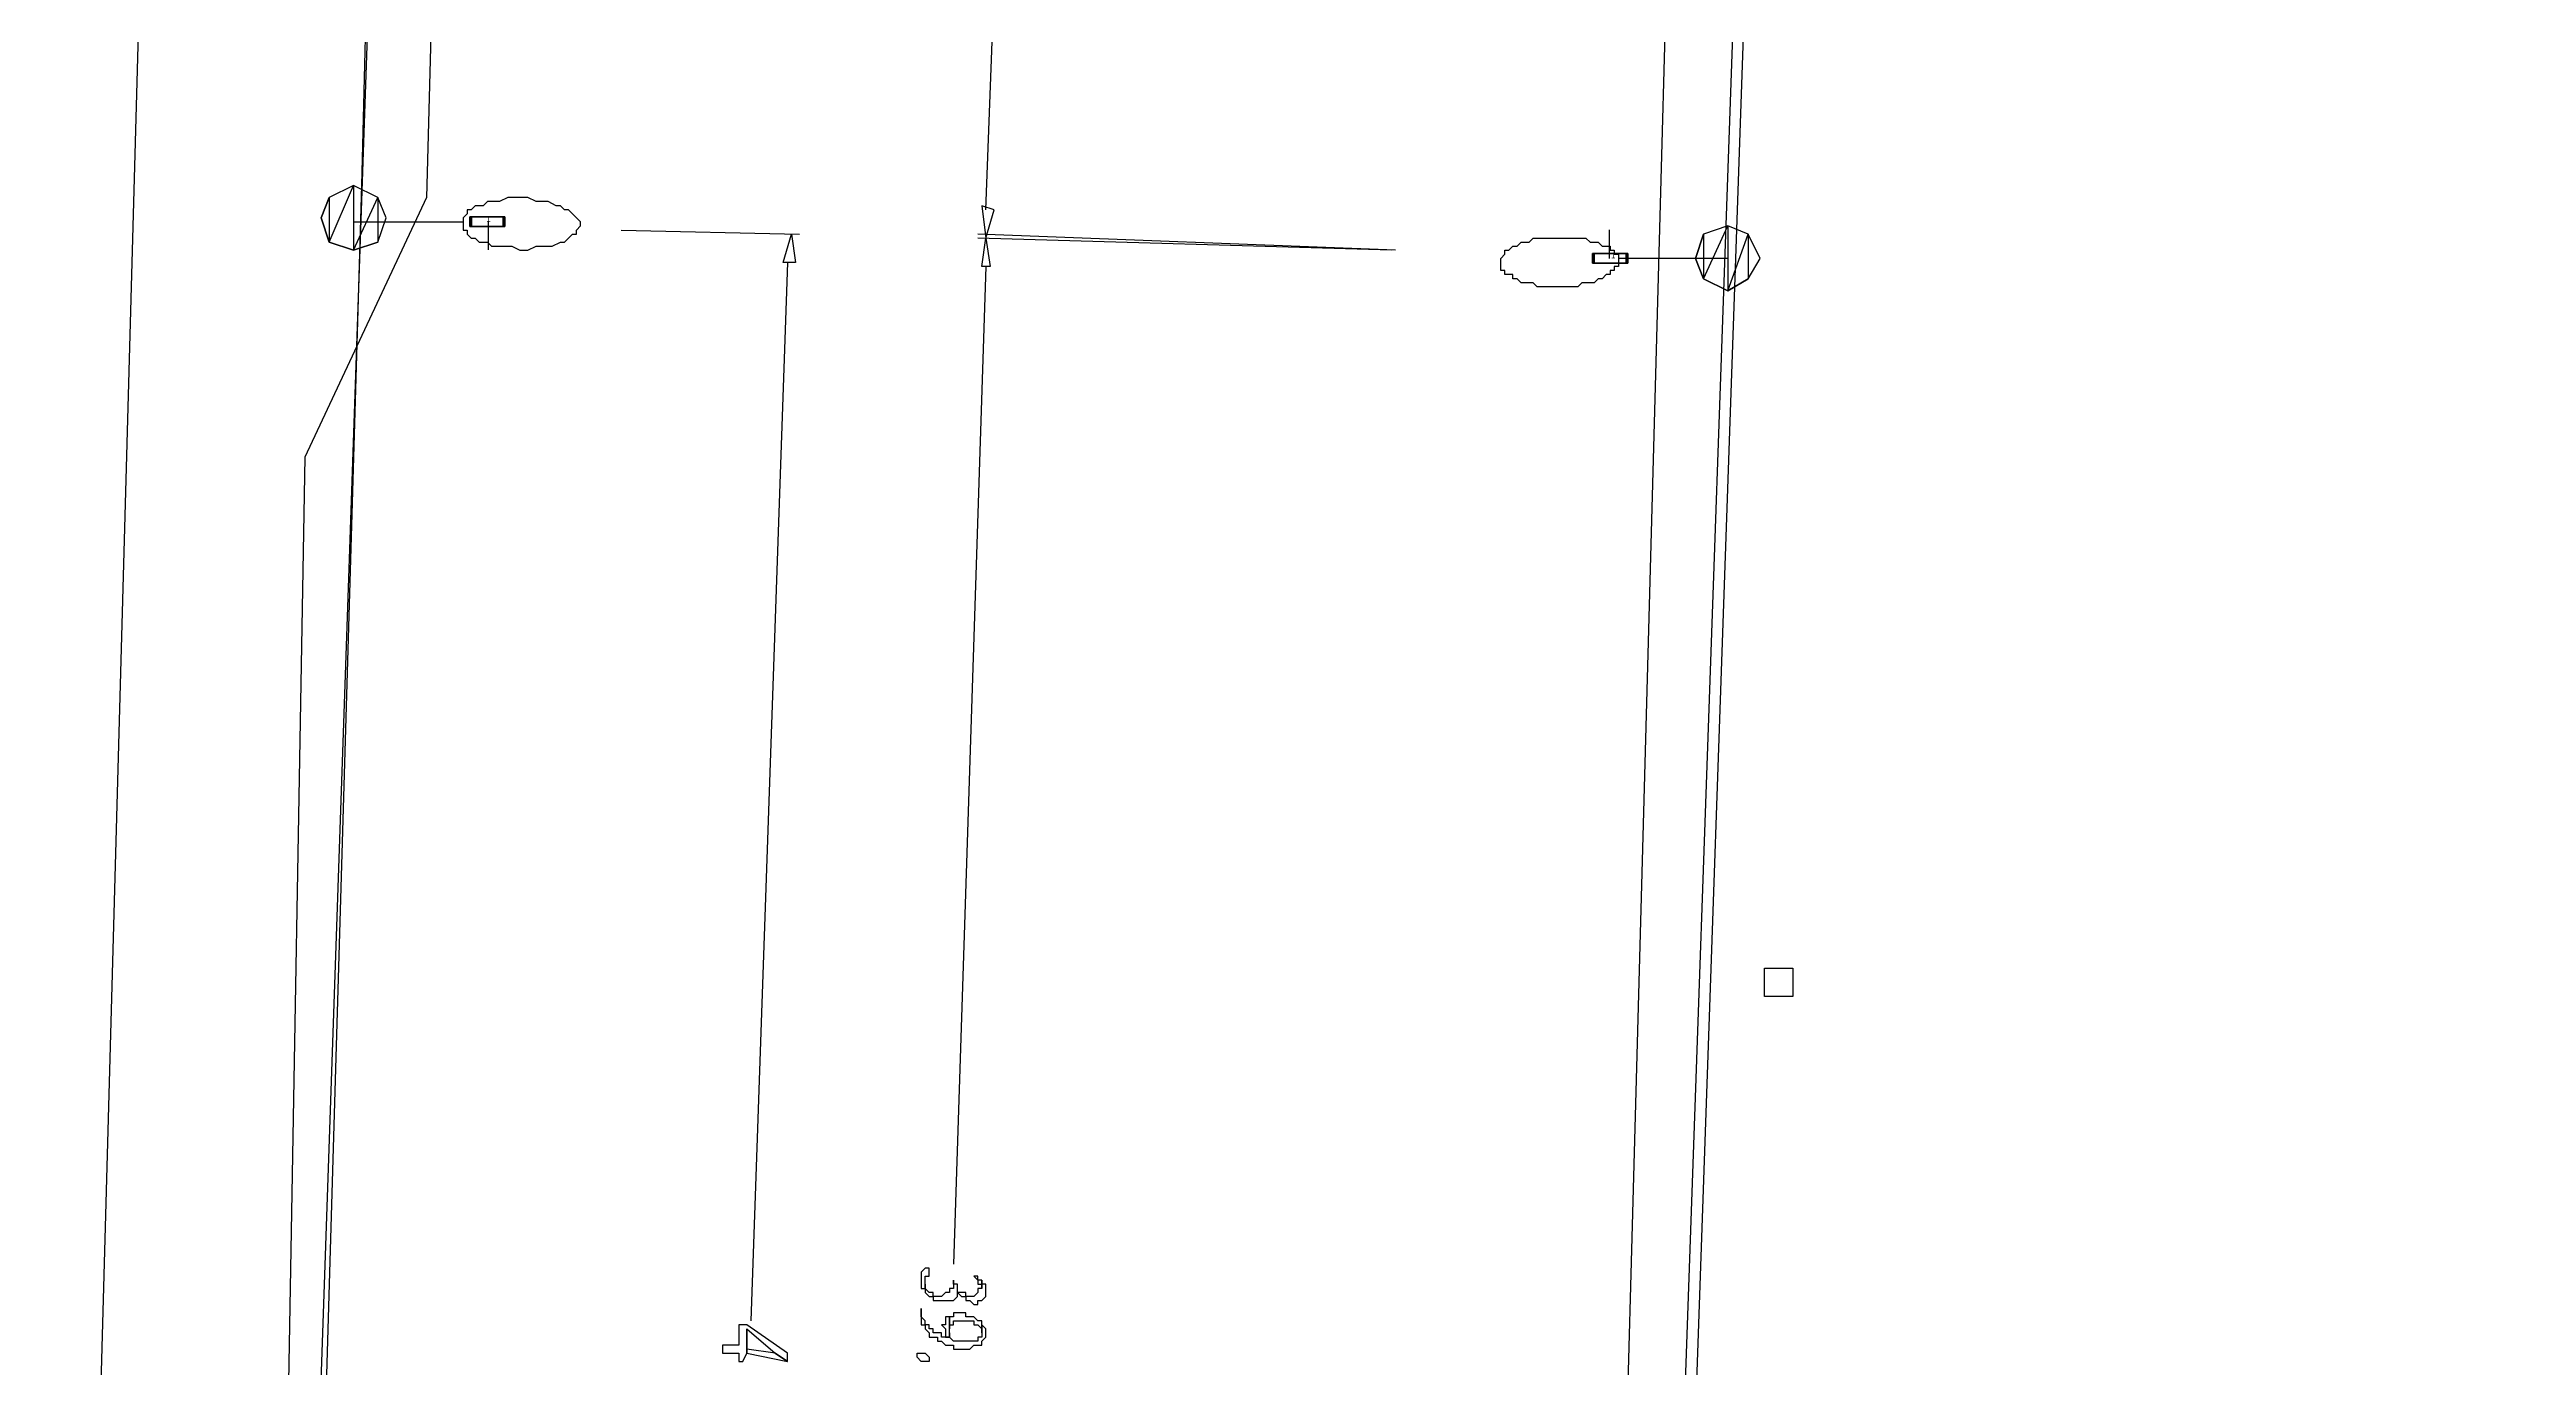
# Model space of a CAD drawing. Extents: x 212106 to 638151, y -1311344 to 1260505.
# Drawn here: x 269033 to 312675, y -826673 to -803459 of the extents above; entities that cross this region are included whole.
import ezdxf

# ---------------------------------------------------------------- set-up
doc = ezdxf.new("R2010")
doc.units = 0
doc.header["$MEASUREMENT"] = 0
for name, color, linetype in [('at_Entity', 7, 'Continuous'), ('DLXLUM01', 3, 'Continuous'), ('DLXLUMEX', 2, 'Continuous'), ('DLXSCENE', 7, 'Continuous')]:
    doc.layers.add(name, color=color, linetype=linetype)

# ---------------------------------------------------------------- blocks, each defined once
blk = doc.blocks.new('*U186')
at = {"color": 1}
blk.add_line((-30, 0), (-30, 500), dxfattribs=at)
for p, q in [((-324, 85), (-324, -85)), ((-295, 85), (-324, 85)), ((-324, 85), (-295, 85)), ((265, 85), (-324, 85)), ((-324, -85), (-324, 85)), ((-324, 85), (265, 85)), ((295, 85), (-295, 85)), ((-295, 85), (-295, -85)), ((-295, -85), (-295, 85)), ((-295, 85), (295, 85)), ((295, 85), (265, 85)), ((265, 85), (295, 85)), ((265, -85), (265, 85)), ((265, 85), (265, -85)), ((295, -85), (295, 85)), ((295, 85), (295, -85)), ((-324, -85), (265, -85)), ((-295, -85), (-324, -85)), ((-324, -85), (-295, -85)), ((265, -85), (-324, -85)), ((-295, -85), (295, -85)), ((295, -85), (-295, -85)), ((265, -85), (295, -85)), ((295, -85), (265, -85))]:
    blk.add_line(p, q)
at = {"layer": 'DLXLUMEX', "color": 7}
blk.add_text('1', height=100, dxfattribs=at).set_placement((0, 0))
blk = doc.blocks.new('*U30')
for p, q in [((294, 86), (-295, 84)), ((-295, 84), (294, 86)), ((-295, 84), (-294, -86)), ((-265, 84), (-295, 84)), ((-294, -86), (-295, 84)), ((-295, 84), (-265, 84)), ((324, 86), (-265, 84)), ((-265, 84), (324, 86)), ((-265, 84), (-265, -86)), ((-265, -86), (-265, 84)), ((295, -84), (294, 86)), ((294, 86), (324, 86)), ((324, 86), (294, 86)), ((294, 86), (295, -84)), ((325, -84), (324, 86)), ((324, 86), (325, -84)), ((-294, -86), (295, -84)), ((295, -84), (-294, -86)), ((-294, -86), (-265, -86)), ((-265, -86), (-294, -86)), ((-265, -86), (325, -84)), ((325, -84), (-265, -86)), ((295, -84), (325, -84)), ((325, -84), (295, -84))]:
    blk.add_line(p, q)
at = {"color": 1}
blk.add_line((30, 0), (31, -500), dxfattribs=at)
at = {"layer": 'DLXLUMEX', "color": 7}
blk.add_text('1', height=100, dxfattribs=at).set_placement((0, 0))
blk = doc.blocks.new('*U97')
for p, q in [((-82182, -784163), (-83396, -834447)), ((-59182, -835733), (-57468, -785306)), ((-83396, -834447), (-84610, -875374)), ((-60539, -874732), (-59182, -835733))]:
    blk.add_line(p, q)

msp = doc.modelspace()

# ---------------------------------------------------------------- linework, layer by layer
at = {"layer": 'at_Entity', "color": 0}
for p, q in [((282818, -360515), (269033, -859640)), ((276390, -778924), (275676, -806066)), ((285533, -806280), (286390, -782853)), ((297675, -796495), (296818, -827851)), ((275676, -806066), (273533, -810637)), ((273962, -806066), (273819, -806423)), ((273819, -806423), (273962, -806066)), ((273962, -806066), (273819, -806423)), ((273962, -806066), (273819, -806423)), ((273819, -806423), (273962, -806066)), ((273962, -806066), (273819, -806423)), ((274390, -805852), (273962, -806066)), ((274390, -805852), (273962, -806066)), ((273962, -806852), (274390, -805852)), ((273962, -806852), (274390, -805852)), ((274390, -805852), (273962, -806066)), ((274390, -805852), (273962, -806066)), ((274390, -805852), (273962, -806066)), ((273962, -806852), (274390, -805852)), ((273962, -806852), (274390, -805852)), ((274390, -805852), (273962, -806066)), ((273962, -806066), (273962, -806852)), ((273962, -806066), (273962, -806852)), ((273962, -806066), (273962, -806852)), ((273962, -806066), (273962, -806852)), ((274819, -806066), (274390, -805852)), ((274819, -806066), (274390, -805852)), ((274390, -805852), (274390, -806995)), ((274390, -805852), (274390, -806995)), ((274819, -806066), (274390, -805852)), ((274819, -806066), (274390, -805852)), ((274819, -806066), (274390, -805852)), ((274390, -805852), (274390, -806995)), ((274390, -805852), (274390, -806995)), ((274819, -806066), (274390, -805852)), ((274390, -806995), (274819, -806066)), ((274390, -806995), (274819, -806066)), ((274390, -806995), (274819, -806066)), ((274390, -806995), (274819, -806066)), ((274962, -806423), (274819, -806066)), ((274962, -806423), (274819, -806066)), ((274819, -806066), (274819, -806852)), ((274819, -806066), (274819, -806852)), ((274962, -806423), (274819, -806066)), ((274962, -806423), (274819, -806066)), ((274962, -806423), (274819, -806066)), ((274819, -806066), (274819, -806852)), ((274819, -806066), (274819, -806852)), ((274962, -806423), (274819, -806066)), ((277105, -806066), (276962, -806138)), ((277248, -806066), (277105, -806066)), ((277319, -806066), (277248, -806066)), ((277462, -806066), (277319, -806066)), ((277605, -806138), (277462, -806066)), ((273819, -806423), (273962, -806852)), ((273962, -806852), (273819, -806423)), ((273819, -806423), (273962, -806852)), ((273819, -806423), (273962, -806852)), ((273962, -806852), (273819, -806423)), ((273819, -806423), (273962, -806852)), ((274390, -806495), (276319, -806495)), ((274819, -806852), (274962, -806423)), ((274819, -806852), (274962, -806423)), ((274819, -806852), (274962, -806423)), ((274819, -806852), (274962, -806423)), ((274819, -806852), (274962, -806423)), ((274819, -806852), (274962, -806423)), ((276390, -806352), (276319, -806423)), ((276319, -806423), (276319, -806495)), ((276319, -806495), (276319, -806566)), ((276462, -806280), (276390, -806280)), ((276390, -806280), (276390, -806352)), ((276533, -806209), (276462, -806280)), ((276676, -806209), (276533, -806209)), ((276748, -806138), (276676, -806209)), ((276890, -806138), (276748, -806138)), ((276962, -806138), (276890, -806138)), ((277676, -806138), (277605, -806138)), ((277819, -806138), (277676, -806138)), ((277962, -806209), (277819, -806138)), ((278033, -806209), (277962, -806209)), ((278105, -806280), (278033, -806209)), ((278176, -806280), (278105, -806280)), ((278247, -806352), (278176, -806280)), ((278319, -806423), (278247, -806352)), ((278390, -806495), (278319, -806423)), ((278390, -806566), (278390, -806495)), ((285676, -806280), (285462, -806209)), ((285462, -806209), (285533, -806780)), ((285533, -806780), (285676, -806280)), ((273962, -806852), (274390, -806995)), ((274390, -806995), (273962, -806852)), ((273962, -806852), (274390, -806995)), ((273962, -806852), (274390, -806995)), ((274390, -806995), (273962, -806852)), ((273962, -806852), (274390, -806995)), ((274390, -806995), (274819, -806852)), ((274819, -806852), (274390, -806995)), ((274390, -806995), (274819, -806852)), ((274390, -806995), (274819, -806852)), ((274819, -806852), (274390, -806995)), ((274390, -806995), (274819, -806852)), ((276319, -806566), (276319, -806638)), ((276319, -806638), (276390, -806638)), ((276390, -806638), (276390, -806709)), ((276390, -806709), (276462, -806780)), ((276462, -806780), (276533, -806780)), ((276533, -806780), (276605, -806852)), ((276605, -806852), (276748, -806852)), ((276748, -806852), (276819, -806923)), ((276819, -806923), (276962, -806923)), ((276962, -806923), (277105, -806923)), ((277105, -806923), (277176, -806923)), ((277176, -806923), (277319, -806995)), ((277462, -806995), (277605, -806923)), ((277605, -806923), (277676, -806923)), ((277676, -806923), (277819, -806923)), ((277819, -806923), (277890, -806923)), ((277890, -806923), (278033, -806852)), ((278033, -806852), (278105, -806852)), ((278105, -806852), (278176, -806780)), ((278176, -806780), (278247, -806709)), ((278247, -806709), (278319, -806709)), ((278319, -806638), (278390, -806566)), ((278319, -806709), (278319, -806638)), ((278390, -806566), (278390, -806566)), ((279105, -806638), (282247, -806709)), ((281962, -807209), (282105, -806709)), ((282105, -806709), (282176, -807209)), ((292747, -806995), (285390, -806709)), ((292676, -806995), (285390, -806780)), ((285462, -807280), (285533, -806780)), ((285533, -806780), (285604, -807280)), ((294747, -806995), (294818, -806923)), ((294818, -806923), (294890, -806923)), ((294890, -806923), (294961, -806852)), ((294961, -806852), (295033, -806852)), ((295033, -806852), (295104, -806852)), ((295104, -806852), (295176, -806780)), ((295176, -806780), (295247, -806780)), ((295247, -806780), (295318, -806780)), ((295318, -806780), (295461, -806780)), ((295461, -806780), (295533, -806780)), ((295533, -806780), (295604, -806780)), ((295604, -806780), (295676, -806780)), ((295676, -806780), (295818, -806780)), ((295818, -806780), (295890, -806780)), ((295890, -806780), (295961, -806780)), ((295961, -806780), (296033, -806780)), ((296033, -806780), (296104, -806780)), ((296104, -806780), (296176, -806852)), ((296176, -806852), (296247, -806852)), ((296247, -806852), (296318, -806852)), ((296318, -806852), (296390, -806923)), ((296390, -806923), (296461, -806923)), ((296461, -806923), (296533, -806923)), ((296533, -806923), (296533, -806995)), ((298175, -806709), (298033, -807137)), ((298033, -807137), (298175, -806709)), ((298175, -806709), (298033, -807137)), ((298175, -806709), (298033, -807137)), ((298033, -807137), (298175, -806709)), ((298175, -806709), (298033, -807137)), ((298604, -806566), (298175, -806709)), ((298604, -806566), (298175, -806709)), ((298175, -807495), (298604, -806566)), ((298175, -807495), (298604, -806566)), ((298604, -806566), (298175, -806709)), ((298604, -806566), (298175, -806709)), ((298604, -806566), (298175, -806709)), ((298175, -807495), (298604, -806566)), ((298175, -807495), (298604, -806566)), ((298604, -806566), (298175, -806709)), ((298175, -806709), (298175, -807495)), ((298175, -806709), (298175, -807495)), ((298175, -806709), (298175, -807495)), ((298175, -806709), (298175, -807495)), ((298961, -806709), (298604, -806566)), ((298961, -806709), (298604, -806566)), ((298604, -806566), (298604, -807709)), ((298604, -806566), (298604, -807709)), ((298961, -806709), (298604, -806566)), ((298961, -806709), (298604, -806566)), ((298961, -806709), (298604, -806566)), ((298604, -806566), (298604, -807709)), ((298604, -806566), (298604, -807709)), ((298961, -806709), (298604, -806566)), ((298604, -807709), (298961, -806709)), ((298604, -807709), (298961, -806709)), ((298604, -807709), (298961, -806709)), ((298604, -807709), (298961, -806709)), ((299175, -807137), (298961, -806709)), ((299175, -807137), (298961, -806709)), ((298961, -806709), (298961, -807495)), ((298961, -806709), (298961, -807495)), ((299175, -807137), (298961, -806709)), ((299175, -807137), (298961, -806709)), ((299175, -807137), (298961, -806709)), ((298961, -806709), (298961, -807495)), ((298961, -806709), (298961, -807495)), ((299175, -807137), (298961, -806709)), ((274390, -806995), (274390, -806995)), ((274390, -806995), (274390, -806995)), ((274390, -806995), (274390, -806995)), ((277319, -806995), (277462, -806995)), ((282033, -807209), (281390, -825851)), ((282176, -807209), (281962, -807209)), ((285533, -807280), (284962, -824851)), ((285604, -807280), (285462, -807280)), ((294604, -807137), (294676, -807066)), ((294604, -807209), (294604, -807137)), ((294604, -807280), (294604, -807209)), ((294604, -807209), (294604, -807209)), ((294604, -807352), (294604, -807280)), ((294676, -807352), (294604, -807352)), ((294676, -807066), (294676, -806995)), ((294676, -806995), (294747, -806995)), ((294676, -807423), (294676, -807352)), ((296533, -806995), (296604, -806995)), ((296604, -807352), (296533, -807352)), ((296533, -807352), (296533, -807423)), ((296604, -806995), (296604, -807066)), ((296604, -807066), (296675, -807066)), ((296675, -807280), (296604, -807280)), ((296604, -807280), (296604, -807352)), ((296675, -807066), (296675, -807137)), ((298604, -807137), (296675, -807137)), ((296675, -807137), (296675, -807209)), ((296675, -807209), (296675, -807280)), ((298033, -807137), (298175, -807495)), ((298175, -807495), (298033, -807137)), ((298033, -807137), (298175, -807495)), ((298033, -807137), (298175, -807495)), ((298175, -807495), (298033, -807137)), ((298033, -807137), (298175, -807495)), ((298961, -807495), (299175, -807137)), ((298961, -807495), (299175, -807137)), ((298961, -807495), (299175, -807137)), ((298961, -807495), (299175, -807137)), ((298961, -807495), (299175, -807137)), ((298961, -807495), (299175, -807137)), ((294747, -807423), (294676, -807423)), ((294818, -807423), (294747, -807423)), ((294818, -807495), (294818, -807423)), ((294890, -807495), (294818, -807495)), ((294961, -807566), (294890, -807495)), ((295033, -807566), (294961, -807566)), ((295104, -807566), (295033, -807566)), ((295176, -807566), (295104, -807566)), ((295247, -807637), (295176, -807566)), ((295390, -807637), (295247, -807637)), ((295461, -807637), (295390, -807637)), ((295533, -807637), (295461, -807637)), ((295604, -807637), (295533, -807637)), ((295747, -807637), (295604, -807637)), ((295818, -807637), (295747, -807637)), ((295890, -807637), (295818, -807637)), ((295961, -807637), (295890, -807637)), ((296033, -807566), (295961, -807637)), ((296104, -807566), (296033, -807566)), ((296247, -807566), (296104, -807566)), ((296318, -807495), (296247, -807566)), ((296390, -807495), (296318, -807495)), ((296461, -807423), (296390, -807495)), ((296533, -807423), (296461, -807423)), ((298175, -807495), (298604, -807709)), ((298604, -807709), (298175, -807495)), ((298175, -807495), (298604, -807709)), ((298175, -807495), (298604, -807709)), ((298604, -807709), (298175, -807495)), ((298175, -807495), (298604, -807709)), ((298604, -807709), (298961, -807495)), ((298961, -807495), (298604, -807709)), ((298604, -807709), (298961, -807495)), ((298604, -807709), (298961, -807495)), ((298961, -807495), (298604, -807709)), ((298604, -807709), (298961, -807495)), ((298604, -807709), (298604, -807709)), ((298604, -807709), (298604, -807709)), ((298604, -807709), (298604, -807709)), ((273533, -810637), (273033, -838851)), ((299247, -820137), (299247, -819637)), ((299247, -819637), (299747, -819637)), ((299747, -819637), (299747, -820137)), ((299747, -820137), (299247, -820137)), ((299747, -820137), (299747, -820137)), ((284462, -824923), (284390, -824994)), ((284390, -824994), (284390, -824994)), ((284390, -824994), (284390, -824994)), ((284390, -824994), (284390, -824994)), ((284390, -824994), (284390, -825066)), ((284390, -825066), (284390, -825066)), ((284390, -825066), (284390, -825137)), ((284390, -825137), (284390, -825137)), ((284390, -825137), (284390, -825208)), ((284390, -825208), (284390, -825208)), ((284390, -825208), (284390, -825208)), ((284390, -825208), (284390, -825280)), ((284533, -824923), (284462, -824923)), ((284462, -824923), (284462, -824923)), ((284462, -824923), (284462, -824923)), ((284462, -825137), (284462, -825066)), ((284462, -825066), (284462, -825066)), ((284462, -825066), (284533, -825066)), ((284462, -825208), (284462, -825137)), ((284462, -825137), (284462, -825137)), ((284462, -825137), (284462, -825137)), ((284462, -825137), (284462, -825137)), ((284462, -825280), (284462, -825208)), ((284462, -825280), (284462, -825208)), ((284462, -825208), (284462, -825208)), ((284462, -825208), (284462, -825280)), ((284533, -824994), (284533, -824923)), ((284533, -825066), (284533, -824994)), ((284533, -824994), (284533, -824994)), ((284533, -825066), (284533, -825066)), ((284962, -825208), (284962, -825137)), ((284962, -825137), (284962, -825137)), ((284962, -825137), (284962, -825208)), ((285033, -825208), (284962, -825208)), ((284962, -825208), (284962, -825208)), ((284962, -825208), (284962, -825208)), ((284962, -825208), (284962, -825208)), ((284962, -825208), (284962, -825280)), ((285033, -825280), (285033, -825208)), ((285390, -825066), (285319, -825066)), ((285319, -825066), (285319, -825066)), ((285319, -825066), (285319, -825066)), ((285319, -825066), (285319, -825066)), ((285319, -825066), (285319, -825066)), ((285319, -825066), (285390, -825137)), ((285390, -825137), (285390, -825066)), ((285462, -825137), (285390, -825137)), ((285390, -825137), (285390, -825137)), ((285390, -825137), (285390, -825137)), ((285390, -825137), (285390, -825208)), ((285390, -825208), (285390, -825208)), ((285390, -825208), (285462, -825208)), ((285462, -825280), (285462, -825137)), ((285462, -825208), (285462, -825137)), ((285462, -825137), (285462, -825280)), ((285462, -825208), (285462, -825280)), ((285533, -825208), (285462, -825208)), ((285533, -825351), (285533, -825208)), ((284390, -825280), (284390, -825280)), ((284390, -825280), (284462, -825280)), ((284390, -825708), (284390, -825637)), ((284390, -825637), (284390, -825637)), ((284390, -825637), (284390, -825708)), ((284390, -825780), (284390, -825708)), ((284390, -825708), (284390, -825708)), ((284390, -825708), (284390, -825708)), ((284390, -825708), (284390, -825708)), ((284390, -825708), (284390, -825780)), ((284533, -825351), (284462, -825280)), ((284462, -825280), (284462, -825280)), ((284462, -825280), (284462, -825280)), ((284462, -825280), (284462, -825351)), ((284462, -825351), (284462, -825351)), ((284462, -825351), (284462, -825351)), ((284462, -825351), (284533, -825423)), ((284604, -825351), (284533, -825351)), ((284533, -825351), (284533, -825351)), ((284533, -825351), (284533, -825351)), ((284533, -825351), (284533, -825351)), ((284533, -825423), (284533, -825423)), ((284533, -825423), (284533, -825423)), ((284533, -825423), (284604, -825423)), ((284604, -825423), (284604, -825351)), ((284676, -825423), (284604, -825423)), ((284604, -825423), (284604, -825494)), ((284604, -825494), (284604, -825494)), ((284604, -825494), (284676, -825494)), ((284747, -825423), (284676, -825423)), ((284676, -825423), (284676, -825423)), ((284676, -825423), (284676, -825423)), ((284676, -825494), (284676, -825494)), ((284676, -825494), (284747, -825494)), ((284819, -825351), (284747, -825423)), ((284747, -825423), (284747, -825423)), ((284747, -825494), (284747, -825494)), ((284747, -825494), (284747, -825494)), ((284747, -825494), (284819, -825494)), ((284890, -825351), (284819, -825351)), ((284819, -825351), (284819, -825351)), ((284819, -825351), (284819, -825351)), ((284819, -825494), (284819, -825494)), ((284819, -825494), (284890, -825494)), ((284962, -825280), (284890, -825280)), ((284890, -825280), (284890, -825351)), ((284890, -825351), (284890, -825351)), ((284890, -825351), (284890, -825351)), ((284890, -825494), (284890, -825494)), ((284890, -825494), (284962, -825494)), ((284962, -825280), (284962, -825280)), ((284962, -825494), (285033, -825423)), ((284962, -825494), (284962, -825494)), ((284962, -825494), (284962, -825494)), ((285033, -825708), (284962, -825708)), ((284962, -825708), (284962, -825708)), ((284962, -825708), (284962, -825780)), ((285033, -825351), (285033, -825280)), ((285033, -825280), (285033, -825280)), ((285033, -825280), (285033, -825280)), ((285104, -825351), (285033, -825351)), ((285033, -825423), (285033, -825351)), ((285033, -825351), (285033, -825351)), ((285033, -825351), (285104, -825423)), ((285033, -825423), (285033, -825423)), ((285033, -825423), (285033, -825423)), ((285104, -825708), (285033, -825708)), ((285033, -825708), (285033, -825708)), ((285176, -825351), (285104, -825351)), ((285104, -825351), (285104, -825351)), ((285104, -825351), (285104, -825351)), ((285104, -825423), (285104, -825423)), ((285104, -825423), (285176, -825423)), ((285176, -825708), (285104, -825708)), ((285104, -825708), (285104, -825708)), ((285176, -825423), (285176, -825351)), ((285247, -825423), (285176, -825423)), ((285176, -825423), (285176, -825423)), ((285176, -825423), (285176, -825494)), ((285176, -825494), (285176, -825494)), ((285176, -825494), (285247, -825494)), ((285176, -825780), (285176, -825708)), ((285319, -825423), (285247, -825423)), ((285247, -825423), (285247, -825423)), ((285247, -825494), (285247, -825494)), ((285247, -825494), (285247, -825494)), ((285247, -825494), (285319, -825565)), ((285390, -825351), (285319, -825423)), ((285319, -825423), (285319, -825423)), ((285319, -825565), (285319, -825565)), ((285319, -825565), (285390, -825565)), ((285462, -825280), (285390, -825280)), ((285390, -825280), (285390, -825351)), ((285390, -825351), (285390, -825351)), ((285390, -825351), (285390, -825351)), ((285390, -825351), (285390, -825351)), ((285390, -825565), (285390, -825494)), ((285390, -825494), (285390, -825494)), ((285390, -825494), (285462, -825494)), ((285462, -825280), (285462, -825280)), ((285462, -825494), (285533, -825423)), ((285462, -825494), (285462, -825494)), ((285462, -825494), (285462, -825494)), ((285462, -825494), (285462, -825494)), ((285533, -825423), (285533, -825351)), ((285533, -825351), (285533, -825351)), ((285533, -825423), (285533, -825423)), ((285533, -825423), (285533, -825423)), ((281319, -825923), (281176, -825923)), ((281176, -825923), (281176, -826280)), ((282033, -826423), (281319, -825923)), ((281319, -826423), (281319, -825994)), ((281319, -825994), (281819, -826423)), ((281319, -826351), (281319, -825994)), ((281319, -825994), (281319, -826423)), ((284462, -825851), (284390, -825780)), ((284390, -825780), (284390, -825780)), ((284390, -825780), (284390, -825780)), ((284390, -825780), (284390, -825780)), ((284390, -825780), (284390, -825851)), ((284390, -825851), (284390, -825851)), ((284390, -825851), (284390, -825851)), ((284390, -825851), (284390, -825923)), ((284390, -825923), (284390, -825923)), ((284390, -825923), (284462, -825923)), ((284462, -825923), (284462, -825851)), ((284462, -825851), (284462, -825851)), ((284462, -825851), (284462, -825851)), ((284462, -825851), (284462, -825851)), ((284533, -825923), (284462, -825923)), ((284462, -825923), (284462, -825994)), ((284462, -825994), (284462, -825994)), ((284462, -825994), (284462, -825994)), ((284462, -825994), (284533, -826065)), ((284533, -825994), (284533, -825923)), ((284533, -825923), (284533, -825923)), ((284604, -825994), (284533, -825994)), ((284533, -826065), (284533, -826065)), ((284533, -826065), (284533, -826065)), ((284533, -826065), (284533, -826137)), ((284533, -826137), (284604, -826137)), ((284604, -826065), (284604, -825994)), ((284604, -825994), (284604, -825994)), ((284676, -826065), (284604, -826065)), ((284604, -826137), (284604, -826137)), ((284604, -826137), (284676, -826137)), ((284747, -826065), (284676, -826065)), ((284676, -826065), (284676, -826065)), ((284676, -826137), (284676, -826208)), ((284819, -825923), (284747, -825923)), ((284747, -825923), (284747, -825923)), ((284747, -825923), (284819, -825994)), ((284747, -826137), (284747, -826065)), ((284747, -826065), (284747, -826065)), ((284819, -826137), (284747, -826137)), ((284890, -825780), (284819, -825780)), ((284819, -825780), (284819, -825923)), ((284819, -825994), (284819, -825994)), ((284819, -825994), (284819, -825994)), ((284819, -825994), (284819, -826065)), ((284819, -826065), (284819, -826065)), ((284819, -826065), (284819, -826137)), ((284819, -826137), (284890, -826137)), ((284890, -826137), (284819, -826137)), ((284819, -826137), (284819, -826137)), ((284890, -826065), (284890, -825780)), ((284962, -825780), (284890, -825780)), ((284890, -825780), (284890, -825780)), ((284890, -825780), (284890, -825780)), ((284890, -825780), (284890, -825994)), ((284890, -825994), (284890, -825923)), ((284890, -825923), (284890, -825923)), ((284890, -825923), (284890, -825923)), ((284890, -825923), (284962, -825923)), ((284890, -825994), (284890, -825994)), ((284890, -826137), (284890, -826065)), ((284890, -826137), (284890, -826065)), ((284890, -826065), (284890, -826065)), ((284890, -826065), (284890, -826137)), ((284962, -826208), (284890, -826137)), ((284890, -826137), (284890, -826137)), ((284890, -826137), (284890, -826137)), ((284890, -826137), (284890, -826137)), ((284962, -825923), (284962, -825851)), ((284962, -825851), (285033, -825851)), ((284962, -825923), (284962, -825923)), ((285033, -825851), (285033, -825851)), ((285033, -825851), (285033, -825851)), ((285033, -825851), (285104, -825851)), ((285104, -825851), (285104, -825851)), ((285104, -825851), (285176, -825851)), ((285247, -825780), (285176, -825780)), ((285176, -825851), (285176, -825851)), ((285176, -825851), (285247, -825851)), ((285319, -825780), (285247, -825780)), ((285247, -825780), (285247, -825780)), ((285247, -825851), (285247, -825851)), ((285247, -825851), (285319, -825851)), ((285390, -825851), (285319, -825780)), ((285319, -825780), (285319, -825780)), ((285319, -825780), (285319, -825780)), ((285319, -825851), (285319, -825923)), ((285319, -825923), (285319, -825923)), ((285319, -825923), (285390, -825923)), ((285462, -825851), (285390, -825851)), ((285390, -825851), (285390, -825851)), ((285390, -825851), (285390, -825851)), ((285390, -825923), (285390, -825923)), ((285390, -825923), (285390, -825923)), ((285390, -825923), (285462, -825994)), ((285462, -826137), (285390, -826137)), ((285390, -826137), (285390, -826137)), ((285390, -826137), (285390, -826208)), ((285462, -825923), (285462, -825851)), ((285462, -826065), (285462, -825923)), ((285533, -825994), (285462, -825923)), ((285462, -825923), (285462, -825923)), ((285462, -825923), (285462, -826065)), ((285462, -825994), (285462, -825994)), ((285462, -825994), (285462, -826065)), ((285462, -826065), (285462, -826065)), ((285462, -826065), (285462, -826065)), ((285462, -826065), (285462, -826137)), ((285462, -826137), (285462, -826137)), ((285462, -826208), (285533, -826137)), ((285533, -826065), (285533, -825994)), ((285533, -826065), (285533, -826065)), ((285533, -826137), (285533, -826065)), ((285533, -826137), (285533, -826137)), ((285533, -826137), (285533, -826137)), ((281176, -826280), (280890, -826280)), ((280890, -826280), (280890, -826423)), ((280890, -826423), (281176, -826423)), ((281176, -826423), (281176, -826565)), ((281176, -826565), (281247, -826565)), ((281247, -826565), (281319, -826423)), ((281819, -826423), (281319, -826351)), ((281319, -826423), (282033, -826565)), ((281819, -826423), (282033, -826565)), ((282033, -826565), (281819, -826423)), ((282033, -826565), (282033, -826423)), ((284319, -826494), (284319, -826423)), ((284319, -826423), (284390, -826423)), ((284390, -826565), (284319, -826494)), ((284319, -826494), (284319, -826494)), ((284319, -826494), (284319, -826494)), ((284390, -826423), (284390, -826423)), ((284390, -826423), (284390, -826423)), ((284390, -826423), (284390, -826423)), ((284390, -826423), (284462, -826423)), ((284462, -826565), (284390, -826565)), ((284390, -826565), (284390, -826565)), ((284390, -826565), (284390, -826565)), ((284390, -826565), (284390, -826565)), ((284462, -826423), (284462, -826423)), ((284462, -826423), (284462, -826423)), ((284462, -826423), (284462, -826423)), ((284462, -826423), (284533, -826494)), ((284533, -826565), (284462, -826565)), ((284462, -826565), (284462, -826565)), ((284462, -826565), (284462, -826565)), ((284462, -826565), (284462, -826565)), ((284533, -826494), (284533, -826565)), ((284533, -826494), (284533, -826494)), ((284533, -826494), (284533, -826494)), ((284533, -826494), (284533, -826494)), ((284533, -826494), (284533, -826494)), ((284676, -826208), (284676, -826208)), ((284676, -826208), (284747, -826208)), ((284747, -826208), (284747, -826208)), ((284747, -826208), (284819, -826280)), ((284819, -826280), (284819, -826280)), ((284819, -826280), (284819, -826280)), ((284819, -826280), (284890, -826280)), ((284890, -826280), (284890, -826280)), ((284890, -826280), (284962, -826280)), ((285033, -826208), (284962, -826208)), ((284962, -826280), (284962, -826351)), ((284962, -826351), (285033, -826351)), ((285104, -826208), (285033, -826208)), ((285033, -826208), (285033, -826208)), ((285033, -826208), (285033, -826208)), ((285033, -826351), (285033, -826351)), ((285033, -826351), (285033, -826351)), ((285033, -826351), (285104, -826351)), ((285176, -826208), (285104, -826208)), ((285104, -826208), (285104, -826208)), ((285104, -826208), (285104, -826208)), ((285104, -826351), (285104, -826351)), ((285104, -826351), (285176, -826351)), ((285247, -826208), (285176, -826208)), ((285176, -826208), (285176, -826208)), ((285176, -826351), (285176, -826351)), ((285176, -826351), (285247, -826351)), ((285319, -826208), (285247, -826208)), ((285247, -826208), (285247, -826208)), ((285247, -826208), (285247, -826208)), ((285247, -826351), (285319, -826280)), ((285247, -826351), (285247, -826351)), ((285390, -826208), (285319, -826208)), ((285319, -826208), (285319, -826208)), ((285319, -826280), (285319, -826280)), ((285319, -826280), (285319, -826280)), ((285319, -826280), (285390, -826280)), ((285390, -826280), (285390, -826280)), ((285390, -826280), (285390, -826280)), ((285390, -826280), (285462, -826280)), ((285462, -826280), (285462, -826208)), ((285462, -826208), (285462, -826208)), ((285462, -826208), (285462, -826208))]:
    msp.add_line(p, q, dxfattribs=at)
at = {"layer": 'at_Entity', "color": 1}
for p, q in [((288390, -405152), (273105, -847350)), ((312675, -405792), (297176, -846069))]:
    msp.add_line(p, q, dxfattribs=at)

# ---------------------------------------------------------------- block references
at = {"layer": 'DLXLUM01'}
for name, p in [('*U30', (276732, -806489)), ('*U186', (296546, -807137))]:
    msp.add_blockref(name, p, dxfattribs=at)
at = {"layer": 'DLXSCENE'}
msp.add_blockref('*U97', (357928, 28595), dxfattribs=at)

doc.saveas('drawing.dxf')
